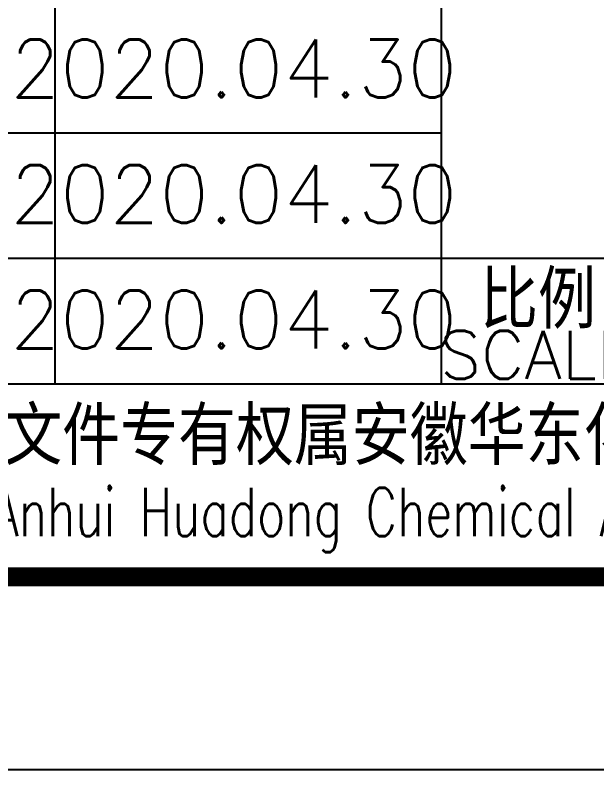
# Model space of a CAD drawing. Extents: x -25044 to 4269, y -48463 to -12228.
# Drawn here: x -13820.92 to -13790.79, y -24537.56 to -24498.47 of the extents above; entities that cross this region are included whole.
import ezdxf
from ezdxf.enums import TextEntityAlignment as Align

# ---------------------------------------------------------------- set-up
doc = ezdxf.new("R2010")
doc.units = 0
doc.header["$LTSCALE"] = 2000
doc.header["$MEASUREMENT"] = 0
doc.layers.get('0').update_dxf_attribs({"linetype": 'CONTINUOUS'})
doc.styles.add('ECEC_TQ', font='txt_l.shx', dxfattribs={"bigfont": 'hztxt_l.shx'})

msp = doc.modelspace()

# ---------------------------------------------------------------- linework, layer by layer
for p, q in [((-13818.843, -24517.563), (-13818.843, -24485.063)), ((-13798.843, -24517.563), (-13798.843, -24485.063)), ((-13853.843, -24504.563), (-13798.843, -24504.563)), ((-13853.843, -24511.063), (-13798.843, -24511.063)), ((-13798.843, -24511.063), (-13673.843, -24511.063)), ((-13853.843, -24517.563), (-13673.843, -24517.563)), ((-13853.843, -24527.563), (-13673.843, -24527.563)), ((-13663.843, -24537.563), (-14715.093, -24537.563))]:
    msp.add_line(p, q)
at = {"color": 0, "const_width": 1}
msp.add_lwpolyline([(-13673.843, -24527.563), (-14690.093, -24527.563), (-14690.093, -23953.563), (-13673.843, -23953.563)], close=True, dxfattribs=at)

# ---------------------------------------------------------------- texts
at = {"style": 'ECEC_TQ'}
for s, height, p in [('比例', 3, (-13793.843, -24513.063)), ('SCALE', 2.5, (-13793.843, -24516.063)), ('本文件专有权属安徽华东化工医药工程有限责任公司所有,未经许可不得复制或转让给第三方', 3, (-13763.843, -24520.563))]:
    msp.add_text(s, height=height, dxfattribs=at).set_placement(p, align=Align.MIDDLE)
at = {"style": 'ECEC_TQ', "width": 0.72}
msp.add_text('The proprietary right of this document belongs to Anhui Huadong Chemical And Medical Engineering  Co.,Ltd.  and any replication or transfer to the 3rd. side is forbidden without its permission. ', height=2.5, dxfattribs=at).set_placement((-13763.843, -24524.563), align=Align.MIDDLE)
at = {"style": 'ECEC_TQ'}
for p in [(-13809.599, -24501.235), (-13809.599, -24507.735), (-13809.599, -24514.235)]:
    msp.add_attdef('2020.04.30', text=' ', height=3, dxfattribs=at).set_placement(p, align=Align.MIDDLE)

doc.saveas('drawing.dxf')
